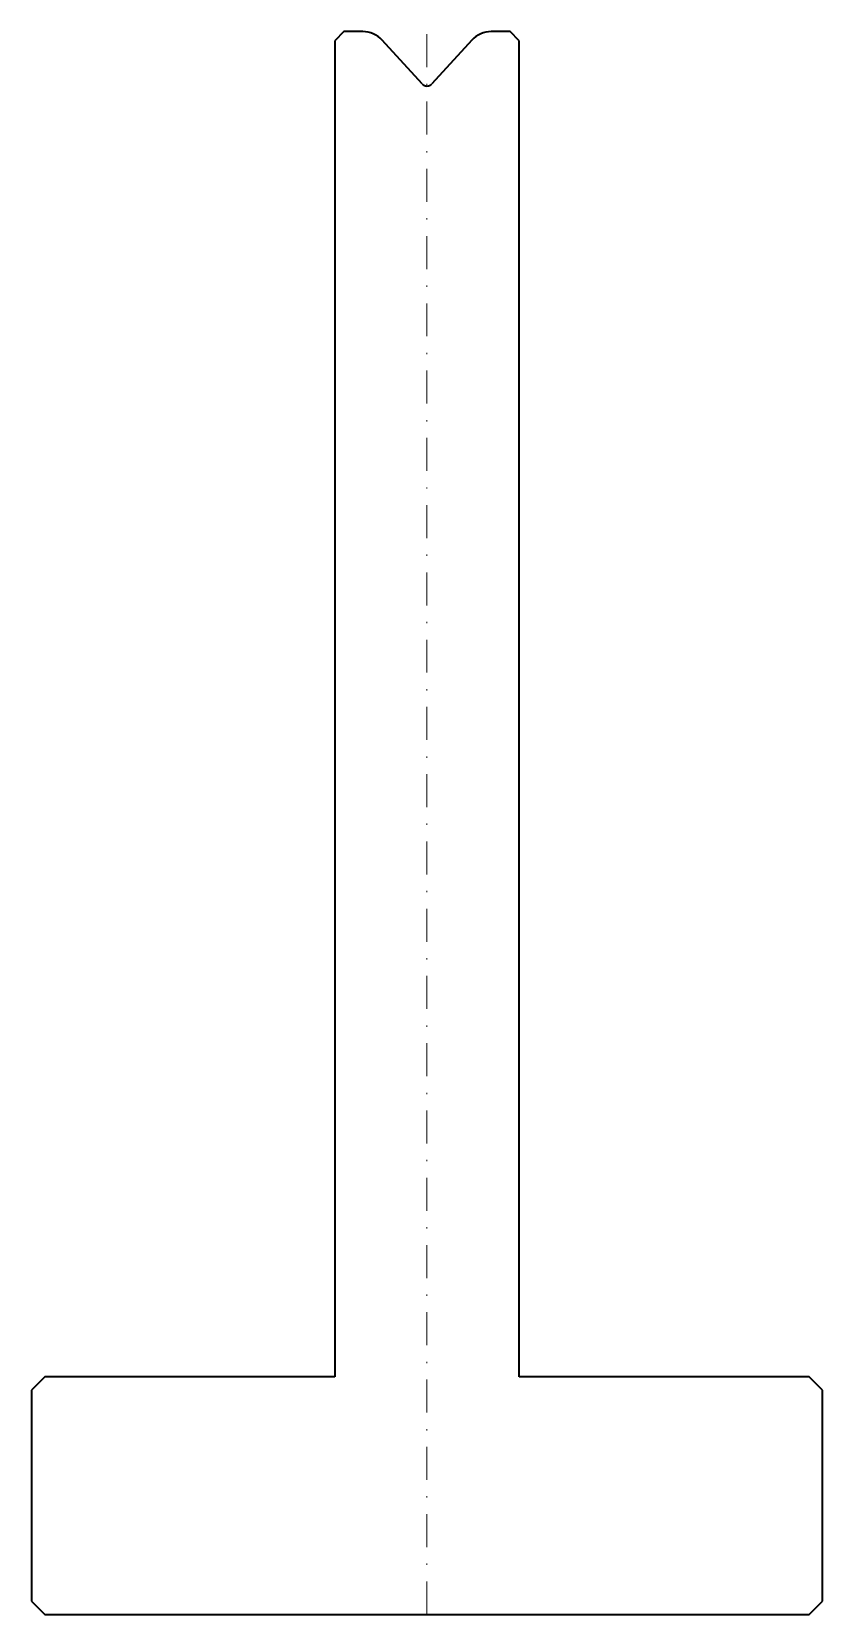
# Model space of a CAD drawing. Header units: millimetres. Extents: x -30 to 30, y -120 to 0.
import ezdxf

# ---------------------------------------------------------------- set-up
doc = ezdxf.new("R2010")
doc.units = ezdxf.units.MM
doc.header["$LTSCALE"] = 5
doc.linetypes.add('AUSGEZOGEN', pattern=[0])
doc.linetypes.add('DASHDOT', pattern=[1, 0.5, -0.25, 0, -0.25])
doc.layers.add('2', color=7, linetype='Continuous')

msp = doc.modelspace()

# ---------------------------------------------------------------- linework, layer by layer
at = {"layer": '2', "color": 7, "linetype": 'AUSGEZOGEN', "lineweight": 35}
for p, q in [((-6.3, 0), (-7, -0.7)), ((-4.88, 0), (-6.3, 0)), ((6.3, 0), (4.88, 0)), ((7, -0.7), (6.3, 0)), ((-7, -0.7), (-7, -102)), ((-0.37, -3.96), (-3.41, -0.65)), ((3.41, -0.65), (0.37, -3.96)), ((7, -102), (7, -0.7)), ((-29, -102), (-30, -103)), ((-7, -102), (-29, -102)), ((29, -102), (7, -102)), ((30, -103), (29, -102)), ((-30, -103), (-30, -119)), ((30, -119), (30, -103)), ((-30, -119), (-29, -120)), ((-29, -120), (29, -120)), ((29, -120), (30, -119))]:
    msp.add_line(p, q, dxfattribs=at)
at = {"layer": '2', "color": 7, "linetype": 'DASHDOT', "lineweight": 18}
msp.add_line((0, -120), (0, 0), dxfattribs=at)
at = {"layer": '2', "color": 7, "linetype": 'AUSGEZOGEN', "lineweight": 35}
for centre, radius, start, end in [((4.88, -2), 2, 90, 137.5), ((-4.88, -2), 2, 42.5, 90), ((0, -3.63), 0.5, 222.5, 317.5)]:
    msp.add_arc(centre, radius, start, end, dxfattribs=at)

doc.saveas('drawing.dxf')
